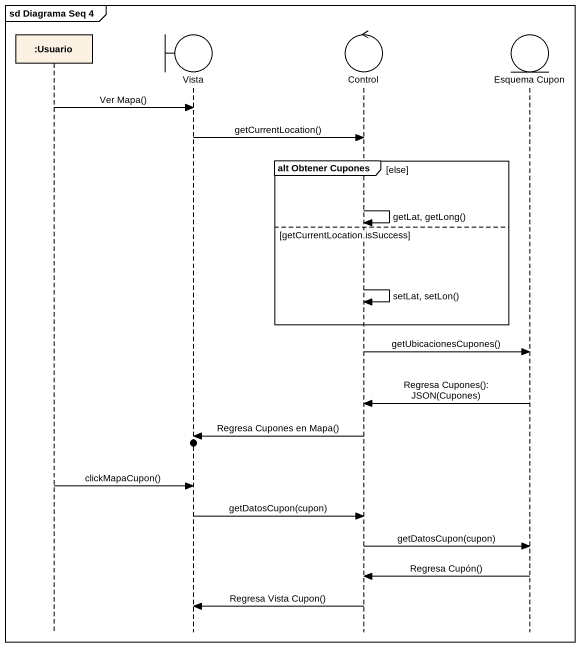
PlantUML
@startuml
mainframe sd Diagrama Seq 4
hide footbox
participant ":Usuario" as Usuario
boundary Vista
control "Control" as Control_
entity "Esquema Cupon" as Esquema_Cupon

Usuario -> Vista : Ver Mapa()
Vista -> Control_ : getCurrentLocation()
group alt Obtener Cupones [else]
  Control_ -> Control_ : getLat, getLong()
else getCurrentLocation.isSuccess
  Control_ -> Control_ : setLat, setLon()
end
Control_ -> Esquema_Cupon : getUbicacionesCupones()
Esquema_Cupon -> Control_ : Regresa Cupones(): JSON(Cupones)
Control_ -> Vista : Regresa Cupones en Mapa()
Usuario -> Vista : clickMapaCupon()
Vista -> Control_ : getDatosCupon(cupon)
Control_ -> Esquema_Cupon : getDatosCupon(cupon)
Esquema_Cupon -> Control_ : Regresa Cupón()
Control_ -> Vista : Regresa Vista Cupon()
@enduml
